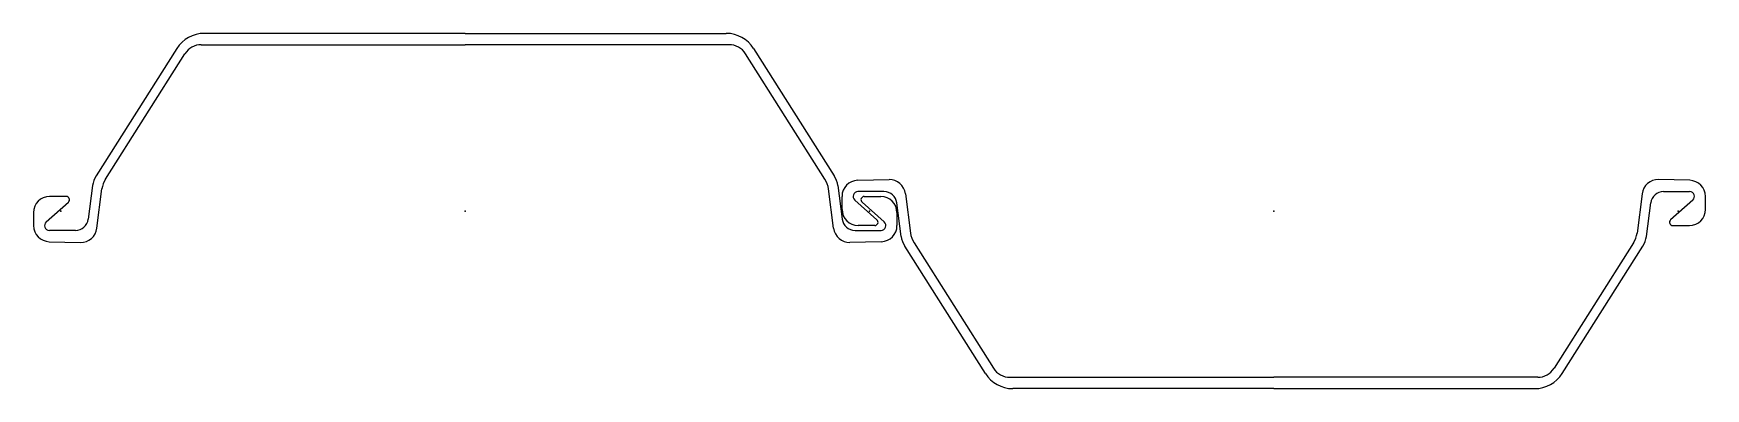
# Model space of a CAD drawing. Extents: x -17 to 1017, y -110 to 110.
import ezdxf

# ---------------------------------------------------------------- set-up
doc = ezdxf.new("R2010")
doc.units = 0
doc.header["$MEASUREMENT"] = 0
doc.layers.get('0').update_dxf_attribs({"color": 5, "linetype": 'CONTINUOUS'})

msp = doc.modelspace()

# ---------------------------------------------------------------- linework, layer by layer
at = {"linetype": 'Continuous'}
for p, q in [((250, 110), (88.54761, 110)), ((250, 110), (411.45239, 110)), ((71.64256, 100.68734), (21.77322, 21.80486)), ((27.55296, 19.72441), (76.66753, 97.41244)), ((86.81054, 103), (250, 103)), ((413.18945, 103), (250, 103)), ((472.44705, 19.72441), (423.33246, 97.41244)), ((428.35745, 100.68734), (478.22678, 21.80486)), ((19.57534, 15.70892), (16.90016, -5.02377)), ((22.21193, -10.71742), (25.35518, 13.62947)), ((477.78806, -10.71742), (474.64481, 13.62947)), ((480.42465, 15.70892), (483.09985, -5.02377)), ((492.77148, 18.99336), (512.06573, 19.4344)), ((508.96594, 12), (492.85941, 12)), ((522.21191, 10.71742), (525.35516, -13.62947)), ((977.78809, 10.71742), (974.64484, -13.62947)), ((1007.22852, 18.99336), (987.93427, 19.4344)), ((991.03406, 12), (1007.14056, 12)), ((-9.13958, -6.76303), (4.59306, 5.50869)), ((3.26039, 9), (-7, 9)), ((483, 1), (483, 8.99597)), ((490.86041, 6.76303), (504.59305, -5.50869)), ((509.13959, -6.76303), (495.40695, 5.50869)), ((496.73959, 9), (507, 9)), ((519.57532, -15.70892), (516.90015, 5.02377)), ((980.42468, -15.70892), (983.09985, 5.02377)), ((1009.13959, 6.76303), (995.40692, -5.50869)), ((1017, 1), (1017, 8.99597)), ((-17, -1), (-17, -8.99597)), ((503.26041, -9), (493, -9)), ((517, -1), (517, -8.99597)), ((996.73962, -9), (1007, -9)), ((-7.22853, -18.99336), (12.06571, -19.4344)), ((8.96594, -12), (-7.14059, -12)), ((507.22852, -18.99336), (487.9343, -19.4344)), ((491.03406, -12), (507.14059, -12)), ((527.55298, -19.72441), (576.66754, -97.41244)), ((972.44702, -19.72441), (923.33246, -97.41244)), ((571.64258, -100.68734), (521.77319, -21.80486)), ((928.35742, -100.68734), (978.22681, -21.80486)), ((586.81055, -103), (750, -103)), ((913.18945, -103), (750, -103)), ((750, -110), (588.54761, -110)), ((750, -110), (911.45239, -110))]:
    msp.add_line(p, q, dxfattribs=at)
for centre, radius, start, end in [((88.54761, 90), 20, 90, 147.69901), ((411.45239, 90), 20, 32.30098, 90), ((86.81054, 91), 12, 90, 147.69883), ((413.18945, 91), 12, 32.30119, 90), ((34.45201, 13.78935), 15, 147.69901, 172.64762), ((465.54797, 13.78935), 15, 7.35237, 32.30096), ((40.23172, 11.70886), 15, 147.69882, 172.64364), ((459.76828, 11.70886), 15, 7.35636, 32.30116), ((493, 8.99597), 10, 91.30941, 180), ((492.85941, 9), 3, 90, 228.21549), ((508.96594, 4), 8, 7.3524, 90), ((512.29425, 9.43701), 10, 7.35638, 91.30941), ((987.70575, 9.43701), 10, 88.69059, 172.64362), ((991.03406, 4), 8, 90, 172.6476), ((1007.14056, 9), 3, 311.78495, 90), ((1007, 8.99597), 10, 0, 88.69059), ((-7, -1), 10, 90, 180), ((3.26039, 7), 2, 311.78452, 90), ((493, 1), 10, 180, 270), ((496.73959, 7), 2, 90, 228.21592), ((507, -1), 10, 0, 90), ((1007, 1), 10, 270, 0), ((-7, -8.99597), 10, 180, 268.69053), ((-7.14059, -9), 3, 131.78451, 270), ((8.96594, -4), 8, 270, 352.64762), ((491.03406, -4), 8, 187.3524, 270), ((503.26041, -7), 2, 270, 48.21592), ((507.14059, -9), 3, 270, 48.21549), ((507, -8.99597), 10, 271.30941, 0), ((996.73962, -7), 2, 131.78539, 270), ((12.29424, -9.43701), 10, 268.69053, 352.64364), ((487.70575, -9.43701), 10, 187.35636, 271.30959), ((534.45203, -13.78935), 15, 187.35236, 212.3009), ((540.23169, -11.70886), 15, 187.35636, 212.30128), ((959.76831, -11.70886), 15, 327.69872, 352.64364), ((965.54797, -13.78935), 15, 327.6991, 352.64764), ((588.54761, -90), 20, 212.30103, 270), ((586.81055, -91), 12, 212.30119, 270), ((911.45239, -90), 20, 270, 327.69897), ((913.18945, -91), 12, 270, 327.69881)]:
    msp.add_arc(centre, radius, start, end, dxfattribs=at)
for p in [(0, 0), (250, 0), (500, 0), (750, 0), (1000, 0)]:
    msp.add_point(p, dxfattribs=at)

doc.saveas('drawing.dxf')
